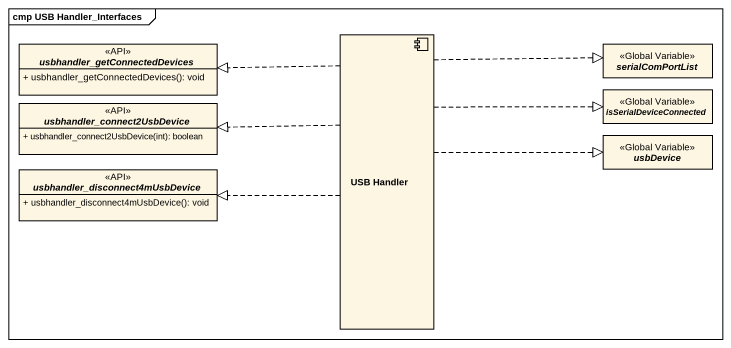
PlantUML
@startuml
mainframe cmp USB Handler_Interfaces
allowmixing
hide circle
hide empty members
skinparam classAttributeIconSize 0
interface "usbhandler_getConnectedDevices" as usbhandler <<API>> {
  + usbhandler_getConnectedDevices(): void
}
component "USB Handler" as USB_Handler
interface serialComPortList <<Global Variable>>
interface isSerialDeviceConnected <<Global Variable>>
interface usbhandler_connect2UsbDevice <<API>> {
  + usbhandler_connect2UsbDevice(int): boolean
}
interface usbDevice <<Global Variable>>
interface "usbhandler_disconnect4mUsbDevice" as usbhandler_2 <<API>> {
  + usbhandler_disconnect4mUsbDevice(): void
}
USB_Handler .left.|> usbhandler
USB_Handler .right.|> serialComPortList
USB_Handler .right.|> isSerialDeviceConnected
USB_Handler .left.|> usbhandler_connect2UsbDevice
USB_Handler .right.|> usbDevice
USB_Handler .left.|> usbhandler_2
@enduml
